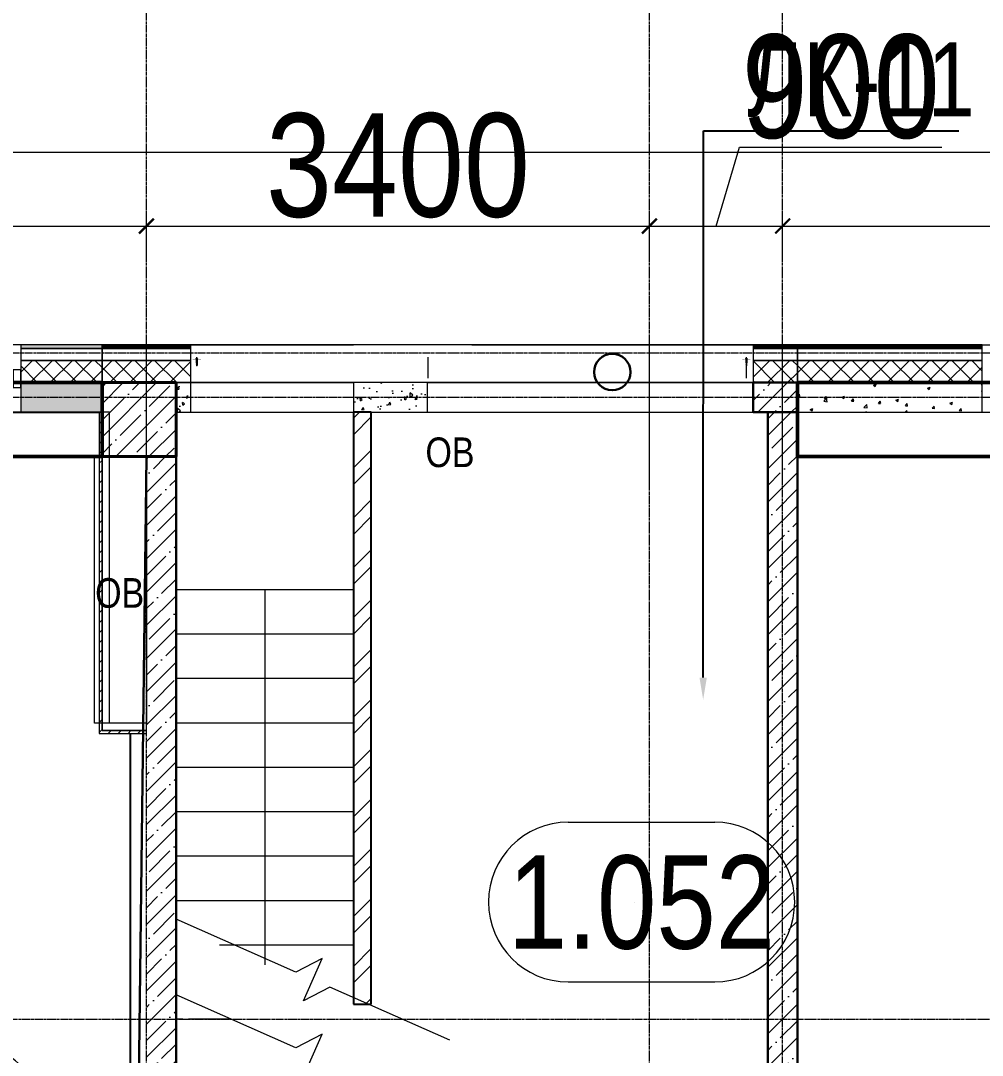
# Model space of a CAD drawing. Header units: millimetres. Extents: x -231292 to 573618, y -153144 to 564035.
# Drawn here: x 32233 to 38733, y -66290 to -59300 of the extents above; entities that cross this region are included whole.
import ezdxf
from ezdxf.enums import TextEntityAlignment as Align

# ---------------------------------------------------------------- set-up
doc = ezdxf.new("R2010")
doc.units = ezdxf.units.MM
for name, pattern in [('ACAD_ISO10W100', [18, 12, -3, 0, -3]), ('CENTER2', [28.575, 19.05, -3.175, 3.175, -3.175]), ('HIDDEN2', [4.7625, 3.175, -1.5875])]:
    doc.linetypes.add(name, pattern=pattern)
doc.layers.get('0').update_dxf_attribs({"color": 250})
doc.layers.get('Defpoints').update_dxf_attribs({"color": 250})
for name, color, linetype, lineweight in [('A-Wall-Open', 250, 'Continuous', 5), ('A-Wall_Материал_Газоблок_Контур', 250, 'Continuous', 0), ('АР_Area', 250, 'Continuous', 5), ('АР_Колонны', 250, 'Continuous', 35), ('АР_ЛК_марка', 6, 'Continuous', 5), ('АР_Окна', 250, 'Continuous', 5), ('АР_Стены ГКЛ', 250, 'Continuous', 15), ('АР_Стены ЖБ', 250, 'Continuous', 35), ('АР_Стены кирпич', 250, 'Continuous', 20), ('АР_Стены ПЕНОблок', 250, 'Continuous', 20), ('АР_Тонкая', 250, 'Continuous', 5), ('АР_Утеплитель', 250, 'Continuous', 0), ('АР_Ф_ЛК', 250, 'Continuous', 5), ('АР_Штриховка', 250, 'Continuous', 0), ('Витражные конструкции', 252, 'Continuous', 15), ('ОВ_Отопление', 250, 'Continuous', 0), ('Оси', 1, 'ACAD_ISO10W100', 13), ('РД_Оси_100', 250, 'Continuous', 0), ('РД_Оси_размер', 250, 'Continuous', 0), ('РД_Отметка', 7, 'Continuous', 0)]:
    doc.layers.add(name, color=color, linetype=linetype, lineweight=lineweight)
doc.layers.add('КР_Балки-0.5', color=60, linetype='Continuous', lineweight=50, plot=False)
doc.layers.add('РД_Витраж_проем', color=250, linetype='Continuous', lineweight=0, plot=False)
doc.layers.add('МАГНИТЫ', color=7, linetype='Continuous', lineweight=30, true_color=0xd100d1)
doc.styles.add('style1', font='ARIALN.TTF')
doc.dimstyles.new('Dim100_ареал', dxfattribs={"dimscale": 100, "dimtxt": 2.5, "dimasz": 1, "dimexe": 1, "dimexo": 1, "dimgap": 0.5, "dimtad": 1, "dimzin": 12, "dimdsep": 46, "dimtxsty": 'style1', "dimblk": 'ARCHTICK', "dimcen": 1, "dimdle": 1, "dimclrd": 256, "dimclre": 256, "dimaunit": 1, "dimadec": 0, "dimazin": 3, "dimtfac": 1, "dimtmove": 1, "dimatfit": 3, "dimldrblk": 'OPEN30', "dimfxl": 2, "dimfxlon": 1, "dimtolj": 1, "dimtzin": 0, "dimlwd": 9, "dimlwe": 9, "dimarcsym": 0})

# ---------------------------------------------------------------- blocks, each defined once
blk = doc.blocks.new('VS_5i5x45')
for p, q in [((-5.1, 3.9), (-4.7, 4.5)), ((-5.1, -3.9), (-5.1, 3.9)), ((-5.1, 0), (-5.1, 3.9)), ((-5.1, 0), (-5.1, -3.9)), ((-1.4, 4.5), (-4.7, 4.5)), ((-1.4, 2.7), (-4.7, 2.7)), ((-1.4, 2.7), (-3.2, 2.7)), ((-1.1, 5), (-1.4, 4.5)), ((-1.1, 5), (-0.5, 5)), ((-1.1, 0), (-1.1, 5)), ((-1.1, 0), (-1.1, -5)), ((-0.5, 5), (-0.5, 0)), ((-0.5, 2.7), (23.8, 2.7)), ((-0.5, -5), (-0.5, 0)), ((23.8, 2.7), (24.7, -2.8)), ((24.1, 1.8), (23.8, 2.7)), ((24.1, 1.8), (25, -1.8)), ((24.1, 1.8), (25.4, 1.8)), ((25.4, 1.8), (25.6, 2.7)), ((25.4, 1.8), (26.3, -1.8)), ((25.6, 2.7), (26.5, -2.8)), ((25.9, 1.8), (25.6, 2.7)), ((25.9, 1.8), (26.8, -1.8)), ((25.9, 1.8), (27.2, 1.8)), ((27.2, 1.8), (27.4, 2.7)), ((27.2, 1.8), (28.1, -1.8)), ((27.4, 2.7), (28.3, -2.8)), ((27.7, 1.8), (27.4, 2.7)), ((27.7, 1.8), (28.6, -1.8)), ((27.7, 1.8), (29, 1.8)), ((29, 1.8), (29.2, 2.7)), ((29, 1.8), (29.9, -1.8)), ((29.2, 2.7), (30.1, -2.8)), ((29.5, 1.8), (29.2, 2.7)), ((29.5, 1.8), (30.4, -1.8)), ((29.5, 1.8), (30.8, 1.8)), ((30.8, 1.8), (31, 2.7)), ((30.8, 1.8), (31.7, -1.8)), ((31, 2.7), (31.9, -2.8)), ((31.3, 1.8), (31, 2.7)), ((31.3, 1.8), (32.2, -1.8)), ((31.3, 1.8), (32.6, 1.8)), ((32.6, 1.8), (32.8, 2.7)), ((32.6, 1.8), (33.5, -1.8)), ((32.8, 2.7), (33.7, -2.8)), ((33.1, 1.8), (32.8, 2.7)), ((33.1, 1.8), (34, -1.8)), ((33.1, 1.8), (34.4, 1.8)), ((34.4, 1.8), (34.6, 2.7)), ((34.4, 1.8), (35.3, -1.8)), ((34.6, 2.7), (35.5, -2.8)), ((34.9, 1.8), (34.6, 2.7)), ((34.9, 1.8), (35.8, -1.8)), ((34.9, 1.8), (36.2, 1.8)), ((36.2, 1.8), (36.4, 2.7)), ((36.2, 1.8), (37.1, -1.8)), ((36.4, 2.7), (37.3, -2.8)), ((36.7, 1.8), (36.4, 2.7)), ((36.7, 1.8), (37.6, -1.8)), ((36.7, 1.8), (38, 1.8)), ((38, 1.8), (38.2, 2.7)), ((38, 1.8), (38.9, -1.8)), ((38.2, 2.7), (39.1, -2.8)), ((38.5, 1.8), (38.2, 2.7)), ((38.5, 1.8), (39.4, -1.8)), ((38.5, 1.8), (39.8, 1.8)), ((39.8, 1.8), (40, 2.7)), ((39.8, 1.8), (40.6, -1.7)), ((40, 2.7), (40.9, -2.6)), ((40.3, 1.8), (40, 2.7)), ((40.3, 1.8), (41.7, 1.2)), ((40.3, 1.8), (41.1, -1.5)), ((41.7, 1.2), (41.9, 2.1)), ((41.7, 1.2), (42.3, -1)), ((42.3, 0.9), (41.9, 2.1)), ((41.9, 2.1), (42.6, -1.9)), ((42.3, 0.9), (44.5, 0)), ((42.3, 0.9), (42.7, -0.8)), ((42.7, -0.8), (44.5, 0)), ((-5.1, -3.9), (-4.7, -4.5)), ((-1.4, -2.8), (-4.7, -2.8)), ((-1.4, -4.5), (-4.7, -4.5)), ((-1.1, -5), (-1.4, -4.5)), ((-1.1, -5), (-0.5, -5)), ((-0.5, -2.8), (24.7, -2.8)), ((25, -1.8), (24.7, -2.8)), ((25, -1.8), (26.3, -1.8)), ((26.3, -1.8), (26.5, -2.8)), ((26.8, -1.8), (26.5, -2.8)), ((26.8, -1.8), (28.1, -1.8)), ((28.1, -1.8), (28.3, -2.8)), ((28.6, -1.8), (28.3, -2.8)), ((28.6, -1.8), (29.9, -1.8)), ((29.9, -1.8), (30.1, -2.8)), ((30.4, -1.8), (30.1, -2.8)), ((30.4, -1.8), (31.7, -1.8)), ((31.7, -1.8), (31.9, -2.8)), ((32.2, -1.8), (31.9, -2.8)), ((32.2, -1.8), (33.5, -1.8)), ((33.5, -1.8), (33.7, -2.8)), ((34, -1.8), (33.7, -2.8)), ((34, -1.8), (35.3, -1.8)), ((35.3, -1.8), (35.5, -2.8)), ((35.8, -1.8), (35.5, -2.8)), ((35.8, -1.8), (37.1, -1.8)), ((37.1, -1.8), (37.3, -2.8)), ((37.6, -1.8), (37.3, -2.8)), ((37.6, -1.8), (38.9, -1.8)), ((38.9, -1.8), (39.1, -2.8)), ((39.4, -1.8), (39.1, -2.8)), ((39.4, -1.8), (40.3, -1.8)), ((40.3, -1.8), (40.6, -1.7)), ((40.6, -1.7), (40.9, -2.6)), ((41.1, -1.5), (40.9, -2.6)), ((41.1, -1.5), (42.3, -1)), ((42.3, -1), (42.6, -1.9)), ((42.7, -0.8), (42.6, -1.9))]:
    blk.add_line(p, q)
for centre, radius, start, end in [((-3.5, 3.6), 1.48, 144.06038, 216.67043), ((5.5, 0.4), 10.5, 166.9324, 182.03073), ((6.1, 0), 7.97, 159.82466, 200.17534), ((-0.8, 3.6), 1.07, 125.30926, 234.69074), ((5.5, -0.4), 10.5, 177.96927, 193.0676), ((-3.5, -3.6), 1.48, 143.32957, 215.93962), ((-0.8, -3.6), 1.07, 125.30926, 234.69074)]:
    blk.add_arc(centre, radius, start, end)
blk = doc.blocks.new('крышка пустая')
at = {"layer": 'Витражные конструкции', "const_width": 0.6}
blk.add_lwpolyline([(27.8, 36.3), (10.4, 36.3), (4.8, 38.6), (-5.8, 38.6), (-11.9, 36.3), (-28, 36.3)], dxfattribs=at)
at = {"layer": 'Оси', "color": 1}
blk.add_line((0, 6), (0, 53.7), dxfattribs=at)
at = {"layer": 'Витражные конструкции', "ltscale": 25, "xscale": -1, "rotation": 89.99999999999997}
blk.add_blockref('VS_5i5x45', (0, 40.7), dxfattribs=at)
blk = doc.blocks.new('MOK-МаркаПом_овал_ареал')
for p, q in [((-2.75, 3), (2.75, 3)), ((-2.75, -3), (2.75, -3))]:
    blk.add_line(p, q)
for centre, radius, start, end in [((-2.75, 0), 3, 90, 270), ((2.75, 0), 3, 270, 90), ((-3.75, 0), 3.5, 0, 0.001)]:
    blk.add_arc(centre, radius, start, end)
at = {"color": 0, "style": 'style1'}
blk.add_attdef('АР-ПОМЕЩЕНИЕ:НОМЕР', text='', height=3.5, dxfattribs=at).set_placement((0, 0), align=Align.MIDDLE)
at = {"layer": 'Defpoints', "color": 2, "style": 'style1'}
blk.add_attdef('АР-ПОМЕЩЕНИЕ:НАИМЕНОВАНИЕ', text='', height=1, dxfattribs=at).set_placement((-0.094, -4.814), align=Align.MIDDLE)
blk = doc.blocks.new('_ArchTick')
at = {"color": 0, "linetype": 'ByBlock', "const_width": 0.15}
blk.add_lwpolyline([(-0.5, -0.5), (0.5, 0.5)], dxfattribs=at)
blk = doc.blocks.new('*D206')
at = {"layer": 'Defpoints', "color": 0, "transparency": 16777216}
for p in [(1233152.9, 224571.1), (1195652.9, 222571.1), (1233152.9, 222571.1)]:
    blk.add_point(p, dxfattribs=at)
at = {"layer": 'РД_Оси_размер', "lineweight": 9, "transparency": 16777216}
for p, q in [((1195652.9, 224371.1), (1195652.9, 224671.1)), ((1233152.9, 224371.1), (1233152.9, 224671.1)), ((1195552.9, 224571.1), (1233252.9, 224571.1))]:
    blk.add_line(p, q, dxfattribs=at)
at = {"layer": 'РД_Оси_размер', "lineweight": 9, "transparency": 16777216, "xscale": 100, "yscale": 100, "zscale": 100, "rotation": 180}
blk.add_blockref('_ArchTick', (1195652.9, 224571.1), dxfattribs=at)
at = {"layer": 'РД_Оси_размер', "lineweight": 9, "transparency": 16777216, "xscale": 100, "yscale": 100, "zscale": 100}
blk.add_blockref('_ArchTick', (1233152.9, 224571.1), dxfattribs=at)
at = {"layer": 'РД_Оси_размер', "color": 0, "transparency": 16777216, "insert": (1214402.9, 224978.5), "char_height": 700, "attachment_point": 5, "style": 'style1'}
blk.add_mtext('\\A1;37500', dxfattribs=at)
blk = doc.blocks.new('_Open30')
at = {"color": 0, "linetype": 'ByBlock', "lineweight": -2}
for p, q in [((-1, 0.268), (0, 0)), ((0, 0), (-1, -0.268)), ((0, 0), (-1, 0))]:
    blk.add_line(p, q, dxfattribs=at)
blk = doc.blocks.new('*D218')
at = {"layer": 'Defpoints', "color": 0, "transparency": 16777216}
for p in [(1219852.9, 224071.1), (1215752.9, 222571.1), (1219852.9, 222571.1)]:
    blk.add_point(p, dxfattribs=at)
at = {"layer": 'РД_Оси_размер', "lineweight": 9, "transparency": 16777216}
for p, q in [((1215752.9, 223871.1), (1215752.9, 224171.1)), ((1219852.9, 223871.1), (1219852.9, 224171.1)), ((1215652.9, 224071.1), (1219952.9, 224071.1))]:
    blk.add_line(p, q, dxfattribs=at)
at = {"layer": 'РД_Оси_размер', "lineweight": 9, "transparency": 16777216, "xscale": 100, "yscale": 100, "zscale": 100, "rotation": 180}
blk.add_blockref('_ArchTick', (1215752.9, 224071.1), dxfattribs=at)
at = {"layer": 'РД_Оси_размер', "lineweight": 9, "transparency": 16777216, "xscale": 100, "yscale": 100, "zscale": 100}
blk.add_blockref('_ArchTick', (1219852.9, 224071.1), dxfattribs=at)
at = {"layer": 'РД_Оси_размер', "color": 0, "transparency": 16777216, "insert": (1217802.9, 224478.5), "char_height": 700, "attachment_point": 5, "style": 'style1'}
blk.add_mtext('\\A1;4100', dxfattribs=at)
blk = doc.blocks.new('*D219')
at = {"layer": 'Defpoints', "color": 0, "transparency": 16777216}
for p in [(1223252.9, 224071.1), (1219852.9, 222571.1), (1223252.9, 222571.1)]:
    blk.add_point(p, dxfattribs=at)
at = {"layer": 'РД_Оси_размер', "lineweight": 9, "transparency": 16777216}
for p, q in [((1219852.9, 223871.1), (1219852.9, 224171.1)), ((1223252.9, 223871.1), (1223252.9, 224171.1)), ((1219752.9, 224071.1), (1223352.9, 224071.1))]:
    blk.add_line(p, q, dxfattribs=at)
at = {"layer": 'РД_Оси_размер', "lineweight": 9, "transparency": 16777216, "xscale": 100, "yscale": 100, "zscale": 100, "rotation": 180}
blk.add_blockref('_ArchTick', (1219852.9, 224071.1), dxfattribs=at)
at = {"layer": 'РД_Оси_размер', "lineweight": 9, "transparency": 16777216, "xscale": 100, "yscale": 100, "zscale": 100}
blk.add_blockref('_ArchTick', (1223252.9, 224071.1), dxfattribs=at)
at = {"layer": 'РД_Оси_размер', "color": 0, "transparency": 16777216, "insert": (1221552.9, 224478.5), "char_height": 700, "attachment_point": 5, "style": 'style1'}
blk.add_mtext('\\A1;3400', dxfattribs=at)
blk = doc.blocks.new('*D220')
at = {"layer": 'Defpoints', "color": 0, "transparency": 16777216}
for p in [(1224152.9, 224071.1), (1223252.9, 222571.1), (1224152.9, 222571.1)]:
    blk.add_point(p, dxfattribs=at)
at = {"layer": 'РД_Оси_размер', "lineweight": 9, "transparency": 16777216}
for p, q in [((1223702.9, 224071.1), (1223862.6, 224603.5)), ((1223862.6, 224603.5), (1225228.9, 224603.5)), ((1223252.9, 223871.1), (1223252.9, 224171.1)), ((1224152.9, 223871.1), (1224152.9, 224171.1)), ((1223152.9, 224071.1), (1224252.9, 224071.1))]:
    blk.add_line(p, q, dxfattribs=at)
at = {"layer": 'РД_Оси_размер', "lineweight": 9, "transparency": 16777216, "xscale": 100, "yscale": 100, "zscale": 100, "rotation": 180}
blk.add_blockref('_ArchTick', (1223252.9, 224071.1), dxfattribs=at)
at = {"layer": 'РД_Оси_размер', "lineweight": 9, "transparency": 16777216, "xscale": 100, "yscale": 100, "zscale": 100}
blk.add_blockref('_ArchTick', (1224152.9, 224071.1), dxfattribs=at)
at = {"layer": 'РД_Оси_размер', "color": 0, "transparency": 16777216, "insert": (1224545.8, 225010.9), "char_height": 700, "attachment_point": 5, "style": 'style1'}
blk.add_mtext('\\A1;900', dxfattribs=at)
blk = doc.blocks.new('*D221')
at = {"layer": 'Defpoints', "color": 0, "transparency": 16777216}
for p in [(1229252.9, 224071.1), (1224152.9, 222571.1), (1229252.9, 222571.1)]:
    blk.add_point(p, dxfattribs=at)
at = {"layer": 'РД_Оси_размер', "lineweight": 9, "transparency": 16777216}
for p, q in [((1224152.9, 223871.1), (1224152.9, 224171.1)), ((1229252.9, 223871.1), (1229252.9, 224171.1)), ((1224052.9, 224071.1), (1229352.9, 224071.1))]:
    blk.add_line(p, q, dxfattribs=at)
at = {"layer": 'РД_Оси_размер', "lineweight": 9, "transparency": 16777216, "xscale": 100, "yscale": 100, "zscale": 100, "rotation": 180}
blk.add_blockref('_ArchTick', (1224152.9, 224071.1), dxfattribs=at)
at = {"layer": 'РД_Оси_размер', "lineweight": 9, "transparency": 16777216, "xscale": 100, "yscale": 100, "zscale": 100}
blk.add_blockref('_ArchTick', (1229252.9, 224071.1), dxfattribs=at)
at = {"layer": 'РД_Оси_размер', "color": 0, "transparency": 16777216, "insert": (1226702.9, 224478.5), "char_height": 700, "attachment_point": 5, "style": 'style1'}
blk.add_mtext('\\A1;5100', dxfattribs=at)
blk = doc.blocks.new('оси_рен')
at = {"layer": 'РД_Оси_100', "color": 251, "linetype": 'CENTER2', "true_color": 0x636466}
for p, q in [((1219852.916, 222320.175), (1219852.916, 227414.666)), ((1223252.916, 222320.175), (1223252.916, 227414.666)), ((1219852.916, 135558.25), (1219852.916, 223268.25)), ((1223252.916, 135558.25), (1223252.916, 223268.25)), ((1189697.958, 218713.25), (1241712.916, 218713.25))]:
    blk.add_line(p, q, dxfattribs=at)
for points in [[(1224152.916, 222320.175), (1224152.916, 227414.666)], [(1241712.916, 223213.25), (1190197.958, 223213.25), (1189697.958, 223363.25)], [(1224152.916, 135913.25), (1224152.916, 223268.25)], [(1241712.916, 222913.25), (1190197.958, 222913.25), (1189697.958, 222763.25)]]:
    blk.add_lwpolyline(points, dxfattribs=at)
at = {"layer": 'РД_Оси_размер', "color": 251, "true_color": 0x636466}
for base, p1, p2, picture, middle in [((1233152.916, 224571.073), (1195652.916, 222571.073), (1233152.916, 222571.073), '*D206', (1214402.916, 224978.474)), ((1224152.916, 224071.073), (1223252.916, 222571.073), (1224152.916, 222571.073), '*D220', (1223912.636, 225010.875)), ((1219852.916, 224071.073), (1215752.916, 222571.073), (1219852.916, 222571.073), '*D218', (1217802.916, 224478.474)), ((1223252.916, 224071.073), (1219852.916, 222571.073), (1223252.916, 222571.073), '*D219', (1221552.916, 224478.474)), ((1229252.916, 224071.073), (1224152.916, 222571.073), (1229252.916, 222571.073), '*D221', (1226702.916, 224478.474))]:
    dim = blk.add_linear_dim(base=base, p1=p1, p2=p2, dimstyle='Dim100_ареал', override={"dimtxt": 7}, dxfattribs=at)
    dim.commit()
    dim.dimension.update_dxf_attribs({"geometry": picture, "text_midpoint": middle})

msp = doc.modelspace()

# ---------------------------------------------------------------- hatches: boundary and pattern name
at = {"layer": 'АР_Стены ГКЛ', "linetype": 'Continuous', "lineweight": 0, "true_color": 0x000000}
h = msp.add_hatch(dxfattribs=at)
h.set_pattern_fill('ANSI31', color=18, scale=15, style=0)
h.set_pattern_definition([(45, (8883.46, -162345.283), (-33.67596, 33.67596), [])])
h.paths.add_polyline_path([(32763.458, -64115.283), (32783.458, -64095.283), (32783.458, -61945.283), (32763.458, -61945.283)], flags=0)
h = msp.add_hatch(dxfattribs=at)
h.set_pattern_fill('ANSI31', color=18, scale=15, angle=360, style=0)
h.set_pattern_definition([(45, (8883.46, -162345.283), (-33.67596, 33.67596), [])])
h.paths.add_polyline_path([(33083.458, -64115.283), (33083.458, -64095.283), (32783.458, -64095.283), (32763.458, -64115.283)], flags=0)
at = {"layer": 'АР_Штриховка', "linetype": 'Continuous', "lineweight": 0, "true_color": 0x000000}
h = msp.add_hatch(dxfattribs=at)
h.set_pattern_fill('_U', color=18, style=0, pattern_type=0)
h.set_pattern_definition([(360, (8883.458, -162345.2828), (2e-14, 1), [])])
h.paths.add_polyline_path([(13183.458, -61490.283), (13183.458, -61515.283), (15433.458, -61515.283), (15433.458, -61490.283)], flags=0)
h.paths.add_polyline_path([(16533.458, -61490.283), (16533.458, -61515.283), (18433.458, -61515.283), (18433.458, -61490.283)], flags=0)
h.paths.add_polyline_path([(20833.458, -61490.283), (20833.458, -61515.283), (21733.458, -61515.283), (21733.458, -61490.283)], flags=0)
h.paths.add_polyline_path([(23233.458, -61490.283), (23233.458, -61515.283), (24133.458, -61515.283), (24133.458, -61490.283)], flags=0)
h.paths.add_polyline_path([(26533.458, -61490.283), (26533.458, -61515.283), (27433.458, -61515.283), (27433.458, -61490.283)], flags=0)
h.paths.add_polyline_path([(28933.458, -61490.283), (28933.458, -61515.283), (29833.458, -61515.283), (29833.458, -61490.283)], flags=0)
h.paths.add_polyline_path([(32233.458, -61490.283), (32233.458, -61515.283), (32783.458, -61515.283), (32783.458, -61490.283)], flags=0)
h = msp.add_hatch(dxfattribs=at)
h.set_pattern_fill('_U', color=18, style=0, pattern_type=0)
h.set_pattern_definition([(360, (8883.458, -162345.2828), (-4e-22, 1), [])])
h.paths.add_polyline_path([(32783.457, -61490.283), (32783.457, -61515.283), (33383.457, -61515.281), (33383.457, -61490.281)], flags=0)
h.paths.add_polyline_path([(37183.458, -61490.272), (37183.458, -61515.272), (37483.457, -61515.271), (37483.457, -61490.271)], flags=0)
h = msp.add_hatch(dxfattribs=at)
h.set_pattern_fill('ANSI37', color=18, scale=30, style=0)
h.set_pattern_definition([(45, (8883.46, -162345.28), (-67.35192, 67.35192), []), (135, (8883.46, -162345.28), (-67.35192, -67.35192), [])])
h.paths.add_polyline_path([(13183.458, -61595.283), (13183.458, -61745.283), (15433.458, -61745.283), (15433.458, -61595.283)], flags=0)
h.paths.add_polyline_path([(16533.458, -61595.283), (16533.458, -61745.283), (18433.458, -61745.283), (18433.458, -61595.283)], flags=0)
h.paths.add_polyline_path([(20833.458, -61595.283), (20833.458, -61745.283), (21733.458, -61745.283), (21733.458, -61595.283)], flags=0)
h.paths.add_polyline_path([(23233.458, -61595.283), (23233.458, -61745.283), (24133.458, -61745.283), (24133.458, -61595.283)], flags=0)
h.paths.add_polyline_path([(26533.458, -61595.283), (26533.458, -61745.283), (27433.458, -61745.283), (27433.458, -61595.283)], flags=0)
h.paths.add_polyline_path([(28933.458, -61595.283), (28933.458, -61745.283), (29833.458, -61745.283), (29833.458, -61595.283)], flags=0)
h.paths.add_polyline_path([(32233.458, -61595.283), (32233.458, -61745.283), (32783.458, -61745.283), (32783.458, -61595.283)], flags=0)
h = msp.add_hatch(dxfattribs=at)
h.set_pattern_fill('ANSI37', color=18, scale=30, style=0)
h.set_pattern_definition([(45, (8883.46, -162345.28), (-67.35192, 67.35192), []), (135, (8883.46, -162345.28), (-67.35192, -67.35192), [])])
h.paths.add_polyline_path([(32783.458, -61595.283), (32783.458, -61745.283), (33383.458, -61745.281), (33383.458, -61595.281)], flags=0)
h.paths.add_polyline_path([(37183.458, -61595.272), (37183.458, -61745.272), (37483.458, -61745.271), (37483.458, -61595.271)], flags=0)
h = msp.add_hatch(dxfattribs=at)
h.set_pattern_fill('AR-CONC', color=18, style=0)
h.set_pattern_definition([(50, (8883.46, -162345.28), (182.18467, -15.93909), [19.05, -209.55]), (355, (8883.46, -162345.28), (-35.24342, 191.05685), [15.24, -167.6406]), (100.45144, (8898.64, -162346.61), (146.94125, 175.11775), [16.19, -178.09024]), (46.1842, (8883.46, -162294.48), (271.07904, -42.04233), [28.575, -314.325]), (96.63556, (8906.05, -162297.99), (237.40413, 247.4261), [24.285, -267.1356]), (351.18415, (8883.46, -162294.48), (237.4041, 247.4261), [22.86, -251.4597]), (21, (8908.86, -162307.18), (151.6144, -102.2652), [19.05, -209.55]), (326, (8908.86, -162307.18), (61.80203, 184.18797), [15.24, -167.64]), (71.45144, (8921.5, -162315.7), (213.41642, 81.92277), [16.19, -178.08994]), (37.5, (8883.46, -162345.28), (3.088603, 84.55504), [0, -165.608, 0, -170.18, 0, -168.275]), (7.5, (8883.46, -162345.28), (66.81966, 100.180575), [0, -97.028, 0, -161.798, 0, -64.135]), (327.5, (8826.816, -162345.28), (135.590595, -5.728744), [0, -63.5, 0, -198.12, 0, -262.89]), (317.5, (8801.42, -162345.28), (148.12918, 25.42649), [0, -82.55, 0, -131.572, 0, -186.69])])
h.paths.add_polyline_path([(13183.458, -61745.283), (13183.458, -61945.283), (15433.458, -61945.283), (15433.458, -61745.283)], flags=0)
h.paths.add_polyline_path([(16533.458, -61745.283), (16533.458, -61945.283), (18433.458, -61945.283), (18433.458, -61745.283)], flags=0)
h.paths.add_polyline_path([(20833.458, -61745.283), (20833.458, -61945.283), (21733.458, -61945.283), (21733.458, -61745.283)], flags=0)
h.paths.add_polyline_path([(23233.458, -61745.283), (23233.458, -61945.283), (24133.458, -61945.283), (24133.458, -61745.283)], flags=0)
h.paths.add_polyline_path([(26533.458, -61745.283), (26533.458, -61945.283), (27433.458, -61945.283), (27433.458, -61745.283)], flags=0)
h.paths.add_polyline_path([(28933.458, -61745.283), (28933.458, -61945.283), (29833.458, -61945.283), (29833.458, -61745.283)], flags=0)
h.paths.add_polyline_path([(32233.458, -61745.283), (32233.458, -61945.283), (32783.458, -61945.283), (32783.458, -61745.283)], flags=0)
at = {"layer": 'АР_Штриховка', "linetype": 'Continuous', "lineweight": 5, "true_color": 0x000000}
h = msp.add_hatch(dxfattribs=at)
h.set_pattern_fill('ANSI35', color=18, scale=25, style=0)
h.set_pattern_definition([(45, (8883.46, -162345.28), (-112.2532, 112.2532), []), (45, (8995.71, -162345.28), (-112.2532, 112.2532), [198.4375, -39.6875, 0, -39.6875])])
h.paths.add_polyline_path([(32783.458, -62245.283), (33283.458, -62245.283), (33283.458, -61745.283), (32783.458, -61745.283)], flags=0)
at = {"layer": 'АР_Штриховка', "linetype": 'Continuous', "lineweight": 0, "true_color": 0x000000}
h = msp.add_hatch(dxfattribs=at)
h.set_pattern_fill('AR-CONC', color=18, angle=45, style=0)
h.set_pattern_definition([(95, (8883.46, -162345.28), (140.09465, 117.55338), [19.05, -209.55]), (40, (8883.46, -162345.28), (-160.01845, 110.17673), [15.24, -167.6406]), (145.45144, (8895.13, -162335.49), (-19.9238, 227.7301), [16.19, -178.09024]), (91.1842, (8847.54, -162309.36), (221.41024, 161.9534), [28.575, -314.325]), (141.63556, (8866, -162295.87), (-7.0866, 342.82676), [24.285, -267.1356]), (36.18415, (8847.54, -162309.36), (-7.0866, 342.8268), [22.86, -251.4597]), (66, (8874.48, -162300.38), (179.51998, 34.89515), [19.05, -209.55]), (11, (8874.48, -162300.38), (-86.53993, 173.9412), [15.24, -167.64]), (116.45145, (8889.44, -162297.47), (92.98005, 208.83634), [16.19, -178.08994]), (82.5, (8883.46, -162345.28), (-57.60547, 61.973414), [0, -165.608, 0, -170.18, 0, -168.275]), (52.5, (8883.46, -162345.28), (-23.58973, 118.087), [0, -97.028, 0, -161.798, 0, -64.135]), (12.5, (8843.406, -162385.335), (99.927863, 91.826196), [0, -63.5, 0, -198.12, 0, -262.89]), (2.5, (8825.45, -162403.3), (86.7639, 122.72239), [0, -82.55, 0, -131.572, 0, -186.69])])
h.paths.add_polyline_path([(33283.458, -61745.281), (33283.458, -61945.281), (33383.458, -61945.281), (33383.458, -61745.281)], flags=0)
h = msp.add_hatch(dxfattribs=at)
h.set_pattern_fill('AR-CONC', color=18, angle=45, style=0)
h.set_pattern_definition([(95, (8883.46, -162345.28), (140.09465, 117.55338), [19.05, -209.55]), (40, (8883.46, -162345.28), (-160.01845, 110.17673), [15.24, -167.6406]), (145.45144, (8895.13, -162335.49), (-19.9238, 227.7301), [16.19, -178.09024]), (91.1842, (8847.54, -162309.36), (221.41024, 161.9534), [28.575, -314.325]), (141.63556, (8866, -162295.87), (-7.0866, 342.82676), [24.285, -267.1356]), (36.18415, (8847.54, -162309.36), (-7.0866, 342.8268), [22.86, -251.4597]), (66, (8874.48, -162300.38), (179.51998, 34.89515), [19.05, -209.55]), (11, (8874.48, -162300.38), (-86.53993, 173.9412), [15.24, -167.64]), (116.45145, (8889.44, -162297.47), (92.98005, 208.83634), [16.19, -178.08994]), (82.5, (8883.46, -162345.28), (-57.60547, 61.973414), [0, -165.608, 0, -170.18, 0, -168.275]), (52.5, (8883.46, -162345.28), (-23.58973, 118.087), [0, -97.028, 0, -161.798, 0, -64.135]), (12.5, (8843.406, -162385.335), (99.927863, 91.826196), [0, -63.5, 0, -198.12, 0, -262.89]), (2.5, (8825.45, -162403.3), (86.7639, 122.72239), [0, -82.55, 0, -131.572, 0, -186.69])])
h.paths.add_polyline_path([(34483.458, -61745.283), (34483.458, -61945.283), (34983.459, -61945.283), (34983.459, -61745.283)], flags=0)
at = {"layer": 'АР_Штриховка', "linetype": 'Continuous', "lineweight": 5, "true_color": 0x000000}
h = msp.add_hatch(dxfattribs=at)
h.set_pattern_fill('ANSI35', color=18, scale=25, style=0)
h.set_pattern_definition([(45, (8883.46, -162345.28), (-112.2532, 112.2532), []), (45, (8995.71, -162345.28), (-112.2532, 112.2532), [198.4375, -39.6875, 0, -39.6875])])
h.paths.add_polyline_path([(37183.457, -61745.283), (37183.458, -61945.283), (37483.458, -61945.281), (37483.457, -61745.281)], flags=0)
at = {"layer": 'АР_Штриховка', "linetype": 'Continuous', "lineweight": 0, "true_color": 0x000000}
h = msp.add_hatch(dxfattribs=at)
h.set_pattern_fill('ANSI32', color=18, scale=25, angle=-360, style=0)
h.set_pattern_definition([(45, (8883.46, -162345.28), (-168.3798, 168.3798), []), (45, (8995.7, -162345.28), (-168.3798, 168.3798), [])])
h.paths.add_polyline_path([(34603.458, -61945.283), (34483.458, -61945.283), (34483.458, -65944.169), (34603.458, -65944.169)], flags=0)
at = {"layer": 'АР_Штриховка', "linetype": 'Continuous', "lineweight": 5, "true_color": 0x000000}
h = msp.add_hatch(dxfattribs=at)
h.set_pattern_fill('ANSI35', color=18, scale=25, angle=-360, style=0)
h.set_pattern_definition([(45, (8883.46, -162345.28), (-112.2532, 112.2532), []), (45, (8995.71, -162345.28), (-112.2532, 112.2532), [198.4375, -39.6875, 0, -39.6875])])
h.paths.add_polyline_path([(37483.458, -61945.283), (37283.458, -61945.283), (37283.458, -71345.283), (37483.458, -71545.283)], flags=0)
h = msp.add_hatch(dxfattribs=at)
h.set_pattern_fill('ANSI35', color=18, scale=25, angle=-360, style=0)
h.set_pattern_definition([(45, (8883.46, -162345.28), (-112.2532, 112.2532), []), (45, (8995.71, -162345.28), (-112.2532, 112.2532), [198.4375, -39.6875, 0, -39.6875])])
h.paths.add_polyline_path([(33283.458, -62245.283), (33083.458, -62245.283), (33083.458, -71295.283), (33283.458, -71295.283)], flags=0)

# ---------------------------------------------------------------- linework, layer by layer
at = {"lineweight": -3}
msp.add_lwpolyline([(32973.464, -64115.283), (32973.447, -71295.29), (29723.447, -71295.283), (29723.469, -61945.283), (32763.458, -61945.29)], dxfattribs=at)
at = {"layer": 'A-Wall-Open', "color": 18, "linetype": 'Continuous', "lineweight": 0, "true_color": 0x000000}
for p, q in [((33383.457, -61490.281), (34483.457, -61490.278)), ((35283.457, -61490.276), (37183.457, -61490.272)), ((38733.458, -61490.283), (44433.458, -61490.283)), ((33383.458, -61745.281), (34483.458, -61745.278)), ((33383.458, -61745.283), (34483.458, -61745.283)), ((34983.459, -61745.283), (37183.459, -61745.283)), ((35283.458, -61745.276), (37183.458, -61745.272)), ((33383.458, -61945.283), (34483.458, -61945.283)), ((34983.459, -61945.283), (37183.459, -61945.283)), ((38733.458, -61945.283), (44433.458, -61945.283))]:
    msp.add_line(p, q, dxfattribs=at)
at = {"layer": 'A-Wall_Материал_Газоблок_Контур', "color": 18, "linetype": 'Continuous', "lineweight": 0, "true_color": 0x000000}
msp.add_line((32233.458, -61490.283), (29833.458, -61490.283), dxfattribs=at)
at = {"layer": 'АР_Колонны', "color": 18, "linetype": 'HIDDEN2', "lineweight": 25, "true_color": 0x000000}
for p, q in [((32783.458, -61745.283), (33283.458, -61745.283)), ((32783.458, -62245.283), (32783.458, -61745.283)), ((33283.458, -61745.283), (33283.458, -62245.283)), ((33283.458, -62245.283), (32783.458, -62245.283))]:
    msp.add_line(p, q, dxfattribs=at)
at = {"layer": 'АР_Колонны', "color": 18, "linetype": 'Continuous', "lineweight": 30, "true_color": 0x000000}
for p, q in [((33283.458, -61745.283), (32783.458, -61745.283)), ((32783.458, -61745.283), (32783.458, -62245.283)), ((33283.458, -62245.283), (33283.458, -61745.283)), ((32783.458, -62245.283), (33283.458, -62245.283))]:
    msp.add_line(p, q, dxfattribs=at)
at = {"layer": 'АР_ЛК_марка', "color": 18, "linetype": 'ByBlock', "lineweight": -2, "true_color": 0x000000}
for p, q in [((36846.636, -63737.593), (36849.673, -60043.816)), ((36849.673, -60043.816), (37149.673, -60043.816)), ((37149.673, -60043.816), (38575.662, -60043.816))]:
    msp.add_line(p, q, dxfattribs=at)
at = {"layer": 'АР_ЛК_марка', "color": 18, "true_color": 0x000000}
msp.add_solid([(36871.636, -63737.613), (36846.513, -63887.593), (36821.636, -63737.572)], dxfattribs=at)
at = {"layer": 'АР_Окна', "color": 18, "linetype": 'Continuous', "lineweight": 5, "true_color": 0x000000}
msp.add_line((32233.458, -61490.283), (29833.458, -61490.283), dxfattribs=at)
msp.add_lwpolyline([(32183.458, -61777.783), (32233.458, -61777.783), (32233.458, -61657.783), (32183.458, -61657.783)], close=True, dxfattribs=at)
at = {"layer": 'АР_Стены ГКЛ', "color": 18, "linetype": 'Continuous', "lineweight": 5, "true_color": 0x000000}
for p, q in [((32783.458, -61945.283), (32763.458, -61945.283)), ((32763.458, -61945.283), (32763.458, -64115.283)), ((32833.458, -61945.283), (32783.458, -61945.283)), ((32783.458, -61945.283), (32783.458, -64095.283)), ((32783.458, -64095.283), (32783.458, -61945.283)), ((32833.458, -64045.283), (32833.458, -61945.283)), ((32783.458, -64095.283), (33083.458, -64095.283)), ((33083.458, -64095.283), (32783.458, -64095.283)), ((33083.458, -64045.283), (32833.458, -64045.283)), ((33083.458, -64095.283), (33083.458, -64045.283)), ((33083.458, -64115.283), (33083.458, -64095.283)), ((32763.458, -64115.283), (33083.458, -64115.283))]:
    msp.add_line(p, q, dxfattribs=at)
at = {"layer": 'АР_Стены ЖБ', "color": 18, "linetype": 'Continuous', "lineweight": 40, "true_color": 0x000000}
for p, q in [((33283.458, -61745.283), (32783.458, -61745.283)), ((32783.458, -61745.283), (32783.458, -62245.283)), ((33283.458, -62245.283), (33283.458, -61745.283)), ((32783.458, -62245.283), (33283.458, -62245.283))]:
    msp.add_line(p, q, dxfattribs=at)
at = {"layer": 'АР_Стены ЖБ', "color": 18, "linetype": 'Continuous', "lineweight": 30, "true_color": 0x000000}
for p, q in [((37483.457, -61745.281), (37183.457, -61745.283)), ((37183.457, -61745.283), (37183.458, -61945.283)), ((37483.458, -61945.281), (37483.457, -61745.281)), ((37183.458, -61945.283), (37483.458, -61945.281)), ((37483.458, -61945.283), (37283.458, -61945.283)), ((37283.458, -61945.283), (37283.458, -71345.283)), ((37483.458, -71545.283), (37483.458, -61945.283)), ((33083.447, -62245.29), (32973.447, -71295.29)), ((33283.458, -62245.283), (33083.458, -62245.283)), ((33283.458, -71295.283), (33283.458, -62245.283))]:
    msp.add_line(p, q, dxfattribs=at)
at = {"layer": 'АР_Стены кирпич', "color": 18, "linetype": 'Continuous', "lineweight": 25, "true_color": 0x000000}
for p, q in [((34603.458, -61945.283), (34483.458, -61945.283)), ((34483.458, -61945.283), (34483.458, -65944.169)), ((34603.458, -65944.169), (34603.458, -61945.283)), ((34483.458, -65944.169), (34603.458, -65944.169))]:
    msp.add_line(p, q, dxfattribs=at)
at = {"layer": 'АР_Стены ПЕНОблок', "color": 18, "linetype": 'Continuous', "lineweight": 20, "true_color": 0x000000}
for p, q in [((32233.458, -61745.283), (32233.458, -61945.283)), ((32783.458, -61745.283), (32233.458, -61745.283)), ((32783.458, -61945.283), (32783.458, -61745.283)), ((33283.458, -61745.281), (33283.458, -61945.281)), ((33383.458, -61745.281), (33283.458, -61745.281)), ((33383.458, -61945.281), (33383.458, -61745.281)), ((34483.458, -61745.283), (34483.458, -61945.283)), ((34983.459, -61745.283), (34483.458, -61745.283)), ((34983.459, -61945.283), (34983.459, -61745.283)), ((37483.458, -61745.283), (37483.458, -61945.283)), ((38733.458, -61745.283), (37483.458, -61745.283)), ((38733.458, -61945.283), (38733.458, -61745.283)), ((32233.458, -61945.283), (32783.458, -61945.283)), ((33283.458, -61945.281), (33383.458, -61945.281)), ((34483.458, -61945.283), (34983.459, -61945.283)), ((37483.458, -61945.283), (38733.458, -61945.283))]:
    msp.add_line(p, q, dxfattribs=at)
at = {"layer": 'АР_Тонкая', "color": 18, "linetype": 'Continuous', "lineweight": 5, "true_color": 0x000000}
for p, q in [((32233.458, -61490.283), (32233.458, -61515.283)), ((32783.458, -61490.283), (32233.458, -61490.283)), ((33383.457, -61490.281), (32783.457, -61490.283)), ((32783.457, -61490.283), (32783.457, -61515.283)), ((32783.458, -61515.283), (32783.458, -61490.283)), ((33383.457, -61515.281), (33383.457, -61490.281)), ((37483.457, -61490.271), (37183.458, -61490.272)), ((37183.458, -61490.272), (37183.458, -61515.272)), ((37483.457, -61515.271), (37483.457, -61490.271)), ((37483.458, -61490.283), (37483.458, -61515.283)), ((38733.458, -61490.283), (37483.458, -61490.283)), ((38733.458, -61515.283), (38733.458, -61490.283)), ((32233.458, -61515.283), (32233.458, -61595.283)), ((32783.458, -61515.283), (32233.458, -61515.283)), ((32233.458, -61515.283), (32783.458, -61515.283)), ((33383.457, -61515.281), (32783.457, -61515.283)), ((32783.457, -61515.283), (33383.457, -61515.281)), ((32783.457, -61515.283), (32783.458, -61595.283)), ((32783.458, -61595.283), (32783.458, -61515.283)), ((33383.458, -61595.281), (33383.457, -61515.281)), ((37483.457, -61515.271), (37183.458, -61515.272)), ((37183.458, -61515.272), (37483.457, -61515.271)), ((37183.458, -61515.272), (37183.458, -61595.272)), ((37483.458, -61595.271), (37483.457, -61515.271)), ((37483.458, -61515.283), (37483.458, -61595.283)), ((38733.458, -61515.283), (37483.458, -61515.283)), ((37483.458, -61515.283), (38733.458, -61515.283)), ((38733.458, -61595.283), (38733.458, -61515.283)), ((32233.458, -61595.283), (32783.458, -61595.283)), ((32783.458, -61595.283), (33383.458, -61595.281)), ((37183.458, -61595.272), (37483.458, -61595.271)), ((37483.458, -61595.283), (38733.458, -61595.283))]:
    msp.add_line(p, q, dxfattribs=at)
at = {"layer": 'АР_Тонкая', "color": 18, "true_color": 0x000000}
for p, q in [((34094.075, -65728.474), (33283.458, -65371.197)), ((34271.475, -65635.91), (34094.075, -65728.474)), ((34145.441, -65921.867), (34271.475, -65635.91)), ((34322.841, -65829.302), (34145.441, -65921.867)), ((35133.458, -66186.58), (34322.841, -65829.302)), ((34094.075, -66239.554), (33283.458, -65882.277)), ((34271.475, -66146.99), (34094.075, -66239.554)), ((34145.441, -66432.947), (34271.475, -66146.99))]:
    msp.add_line(p, q, dxfattribs=at)
at = {"layer": 'АР_Утеплитель', "color": 18, "linetype": 'Continuous', "lineweight": 0, "true_color": 0x000000}
for p, q in [((32233.458, -61595.283), (32233.458, -61745.283)), ((32783.458, -61595.283), (32233.458, -61595.283)), ((33383.458, -61595.281), (32783.458, -61595.283)), ((32783.458, -61745.283), (32783.458, -61595.283)), ((32783.458, -61595.283), (32783.458, -61745.283)), ((33383.458, -61745.281), (33383.458, -61595.281)), ((37483.458, -61595.271), (37183.458, -61595.272)), ((37183.458, -61595.272), (37183.458, -61745.272)), ((37483.458, -61745.271), (37483.458, -61595.271)), ((37483.458, -61595.283), (37483.458, -61745.283)), ((38733.458, -61595.283), (37483.458, -61595.283)), ((38733.458, -61745.283), (38733.458, -61595.283)), ((32233.458, -61745.283), (32783.458, -61745.283)), ((32783.458, -61745.283), (33383.458, -61745.281)), ((37183.458, -61745.272), (37483.458, -61745.271)), ((37483.458, -61745.283), (38733.458, -61745.283))]:
    msp.add_line(p, q, dxfattribs=at)
at = {"layer": 'АР_Ф_ЛК', "color": 18, "true_color": 0x000000}
for p, q in [((34483.458, -63145.283), (33283.458, -63145.283)), ((34483.458, -63145.283), (33283.458, -63145.283)), ((33283.458, -63145.283), (33283.458, -65415.272)), ((33883.458, -63145.283), (33883.458, -63611.532)), ((34483.458, -65944.169), (34483.458, -63145.283)), ((34483.458, -63445.283), (33283.458, -63445.283)), ((33883.458, -63611.532), (33883.458, -65679.72)), ((34483.458, -63745.283), (33283.458, -63745.283)), ((34483.458, -64045.283), (33283.458, -64045.283)), ((34483.458, -64345.283), (33283.458, -64345.283)), ((34483.458, -64645.283), (33283.458, -64645.283)), ((34483.458, -64945.283), (33283.458, -64945.283)), ((34483.458, -65245.283), (33283.458, -65245.283)), ((34483.458, -65545.283), (33578.437, -65545.283)), ((33328.458, -66045.283), (33283.458, -66045.283)), ((33653.298, -66045.283), (33368.458, -66045.283))]:
    msp.add_line(p, q, dxfattribs=at)
at = {"layer": 'АР_Штриховка', "color": 18, "linetype": 'Continuous', "lineweight": 0, "true_color": 0x000000}
for p, q in [((37483.458, -61491.283), (38733.458, -61491.283)), ((37483.458, -61492.283), (38733.458, -61492.283)), ((37483.458, -61493.283), (38733.458, -61493.283)), ((37483.458, -61494.283), (38733.458, -61494.283)), ((37483.458, -61495.283), (38733.458, -61495.283)), ((37483.458, -61496.283), (38733.458, -61496.283)), ((37483.458, -61497.283), (38733.458, -61497.283)), ((37483.458, -61498.283), (38733.458, -61498.283)), ((37483.458, -61499.283), (38733.458, -61499.283)), ((37483.458, -61500.283), (38733.458, -61500.283)), ((37483.458, -61501.283), (38733.458, -61501.283)), ((37483.458, -61502.283), (38733.458, -61502.283)), ((37483.458, -61503.283), (38733.458, -61503.283)), ((37483.458, -61504.283), (38733.458, -61504.283)), ((37483.458, -61505.283), (38733.458, -61505.283)), ((37483.458, -61506.283), (38733.458, -61506.283)), ((37483.458, -61507.283), (38733.458, -61507.283)), ((37483.458, -61508.283), (38733.458, -61508.283)), ((37483.458, -61509.283), (38733.458, -61509.283)), ((37483.458, -61510.283), (38733.458, -61510.283)), ((37483.458, -61511.283), (38733.458, -61511.283)), ((37483.458, -61512.283), (38733.458, -61512.283)), ((37483.458, -61513.283), (38733.458, -61513.283)), ((37483.458, -61514.283), (38733.458, -61514.283)), ((37483.458, -61678.727), (37566.903, -61595.283)), ((37599.146, -61745.283), (37483.458, -61629.595)), ((37551.606, -61745.283), (37701.606, -61595.283)), ((37733.85, -61745.283), (37583.85, -61595.283)), ((37686.31, -61745.283), (37836.31, -61595.283)), ((37868.554, -61745.283), (37718.554, -61595.283)), ((37821.014, -61745.283), (37971.014, -61595.283)), ((38003.258, -61745.283), (37853.258, -61595.283)), ((37955.718, -61745.283), (38105.718, -61595.283)), ((38137.962, -61745.283), (37987.962, -61595.283)), ((38090.422, -61745.283), (38240.422, -61595.283)), ((38272.665, -61745.283), (38122.665, -61595.283)), ((38225.126, -61745.283), (38375.126, -61595.283)), ((38407.369, -61745.283), (38257.369, -61595.283)), ((38359.83, -61745.283), (38509.83, -61595.283)), ((38542.073, -61745.283), (38392.073, -61595.283)), ((38494.533, -61745.283), (38644.533, -61595.283)), ((38676.777, -61745.283), (38526.777, -61595.283)), ((38629.237, -61745.283), (38733.458, -61641.062)), ((38733.458, -61667.26), (38661.481, -61595.283)), ((37636.699, -61745.283), (37644.781, -61750.735)), ((37644.789, -61750.737), (37646.619, -61745.283)), ((37997.177, -61762.555), (38009.812, -61771.077)), ((37997.212, -61762.478), (38014.997, -61755.651)), ((38009.82, -61771.08), (38014.97, -61755.731)), ((38362.208, -61782.897), (38374.843, -61791.419)), ((38362.243, -61782.82), (38380.028, -61775.993)), ((38374.851, -61791.422), (38380.001, -61776.073)), ((38712.073, -61749.759), (38716.367, -61745.283)), ((38712.105, -61749.826), (38733.458, -61753.137)), ((38724.68, -61758.628), (38733.458, -61748.167)), ((38724.68, -61758.63), (38733.458, -61759.398)), ((37484.631, -61838.111), (37496.876, -61823.518)), ((37484.631, -61838.113), (37499.813, -61839.441)), ((37499.971, -61839.412), (37497.034, -61823.491)), ((37661.432, -61871.058), (37681.215, -61850.439)), ((37666.816, -61854.05), (37679.061, -61839.457)), ((37666.816, -61854.052), (37681.998, -61855.38)), ((37682.155, -61855.351), (37679.219, -61839.43)), ((37684.065, -61874.556), (37681.259, -61850.434)), ((37783.761, -61844.478), (37796.395, -61853)), ((37783.796, -61844.401), (37801.581, -61837.574)), ((37796.404, -61853.003), (37801.554, -61837.654)), ((37849, -61869.989), (37861.245, -61855.396)), ((37864.34, -61871.291), (37861.403, -61855.369)), ((38148.827, -61864.743), (38166.611, -61857.916)), ((38161.434, -61873.345), (38166.585, -61857.996)), ((38727.239, -61803.24), (38733.458, -61807.435)), ((38727.274, -61803.162), (38733.458, -61800.788)), ((37570.344, -61926.4), (37582.979, -61934.923)), ((37570.379, -61926.323), (37588.164, -61919.497)), ((37582.987, -61934.925), (37588.137, -61919.576)), ((37661.464, -61871.126), (37684.054, -61874.629)), ((37849, -61869.991), (37864.182, -61871.32)), ((37932.511, -61913.1), (37952.294, -61892.481)), ((37932.543, -61913.168), (37955.132, -61916.671)), ((37955.144, -61916.599), (37952.338, -61892.476)), ((38031.185, -61885.928), (38043.43, -61871.335)), ((38031.185, -61885.93), (38046.367, -61887.259)), ((38046.524, -61887.23), (38043.587, -61871.308)), ((38148.792, -61864.82), (38161.426, -61873.342)), ((38213.37, -61901.867), (38225.615, -61887.274)), ((38213.37, -61901.87), (38228.552, -61903.198)), ((38228.708, -61903.169), (38225.771, -61887.248)), ((38395.554, -61917.807), (38407.799, -61903.213)), ((38395.554, -61917.809), (38410.736, -61919.137)), ((38410.892, -61919.108), (38407.955, -61903.187)), ((38513.823, -61885.163), (38526.457, -61893.685)), ((38513.858, -61885.085), (38531.642, -61878.258)), ((38526.465, -61893.687), (38531.615, -61878.338)), ((38577.739, -61933.746), (38589.984, -61919.153)), ((38593.076, -61935.047), (38590.139, -61919.126)), ((37939.013, -61945.283), (37953.195, -61939.839)), ((37951.368, -61945.283), (37953.168, -61939.919)), ((38213.05, -61945.283), (38223.373, -61934.524)), ((38224.669, -61945.283), (38223.416, -61934.519)), ((38577.739, -61933.748), (38592.921, -61935.076))]:
    msp.add_line(p, q, dxfattribs=at)
at = {"layer": 'КР_Балки-0.5', "color": 18, "ltscale": 200, "true_color": 0x000000}
for p, q in [((13183.458, -61745.283), (32783.458, -61745.283)), ((13183.458, -61745.283), (32783.458, -61745.283)), ((32783.458, -61745.283), (32783.458, -62245.283)), ((32783.458, -61745.283), (32783.458, -62245.283)), ((37483.458, -61745.283), (55133.458, -61745.283)), ((37483.458, -62245.283), (37483.458, -61745.283)), ((37483.458, -61745.283), (55133.458, -61745.283)), ((37483.458, -62245.283), (37483.458, -61745.283)), ((32783.458, -62245.283), (13183.458, -62245.283)), ((32783.458, -62245.283), (13183.458, -62245.283)), ((55133.458, -62245.283), (37483.458, -62245.283)), ((55133.458, -62245.283), (37483.458, -62245.283))]:
    msp.add_line(p, q, dxfattribs=at)
at = {"layer": 'МАГНИТЫ', "color": 18, "lineweight": 30, "true_color": 0x000000}
msp.add_circle((36232.012, -61673.759), 122.942, dxfattribs=at)
at = {"layer": 'ОВ_Отопление', "color": 18, "true_color": 0x000000}
for p, q in [((32733.458, -64045.283), (32733.458, -62245.283)), ((32733.458, -62245.283), (33083.458, -62245.283)), ((33083.458, -62245.283), (33083.458, -64045.283)), ((33083.458, -64045.283), (32733.458, -64045.283))]:
    msp.add_line(p, q, dxfattribs=at)
at = {"layer": 'РД_Витраж_проем', "color": 18, "linetype": 'Continuous', "lineweight": 0, "true_color": 0x000000}
for p, q in [((37183.458, -61490.272), (33383.458, -61490.281)), ((37183.458, -61745.272), (33383.458, -61745.281))]:
    msp.add_line(p, q, dxfattribs=at)
at = {"layer": 'РД_Отметка', "color": 18, "true_color": 0x000000}
for points in [[(34988.465, -61715.706), (34988.465, -61573.554)], [(37138.465, -61715.706), (37138.465, -61573.554)]]:
    msp.add_lwpolyline(points, dxfattribs=at)

# ---------------------------------------------------------------- block references
at = {"rotation": 359.999868838025}
msp.add_blockref('оси_рен', (-1186769.82, -284755.728), dxfattribs=at)
at = {"layer": 'АР_Area', "color": 18, "linetype": 'Continuous', "lineweight": 5, "true_color": 0x000000}
ref = msp.add_blockref('MOK-МаркаПом_овал_ареал', (36430.155, -65254.379), dxfattribs=dict(at, xscale=180, yscale=180, zscale=100))
ref.add_attrib('АР-ПОМЕЩЕНИЕ:НОМЕР', '1.052', dxfattribs={"layer": '0', "color": 0, "height": 630, "style": 'style1'}).set_placement((36430.155, -65254.379), align=Align.MIDDLE)
ref = msp.add_blockref('MOK-МаркаПом_овал_ареал', (31360.718, -66744.038), dxfattribs=dict(at, xscale=180, yscale=180, zscale=100))
ref.add_attrib('АР-ПОМЕЩЕНИЕ:НОМЕР', '1.051', dxfattribs={"layer": '0', "color": 0, "height": 630, "style": 'style1'}).set_placement((31360.718, -66744.038), align=Align.MIDDLE)
at = {"layer": 'Витражные конструкции', "color": 18, "ltscale": 35, "true_color": 0x000000, "xscale": -1}
msp.add_blockref('крышка пустая', (33423.465, -61627.285), dxfattribs=at)
at = {"layer": 'Витражные конструкции', "color": 18, "ltscale": 35, "true_color": 0x000000}
msp.add_blockref('крышка пустая', (37138.465, -61627.285), dxfattribs=at)

# ---------------------------------------------------------------- texts
at = {"layer": 'АР_ЛК_марка', "color": 18, "lineweight": 50, "true_color": 0x000000, "style": 'style1'}
for s, p in [('ЛК', (37144.898, -59945.862)), ('-11', (37853.971, -59945.862))]:
    msp.add_text(s, height=500, dxfattribs=at).set_placement(p)
at = {"layer": 'ОВ_Отопление', "color": 18, "lineweight": 50, "true_color": 0x000000, "style": 'style1'}
for p in [(34969.529, -62315.879), (32736.9, -63266.208)]:
    msp.add_text('ОВ', height=200, dxfattribs=at).set_placement(p)

doc.saveas('drawing.dxf')
